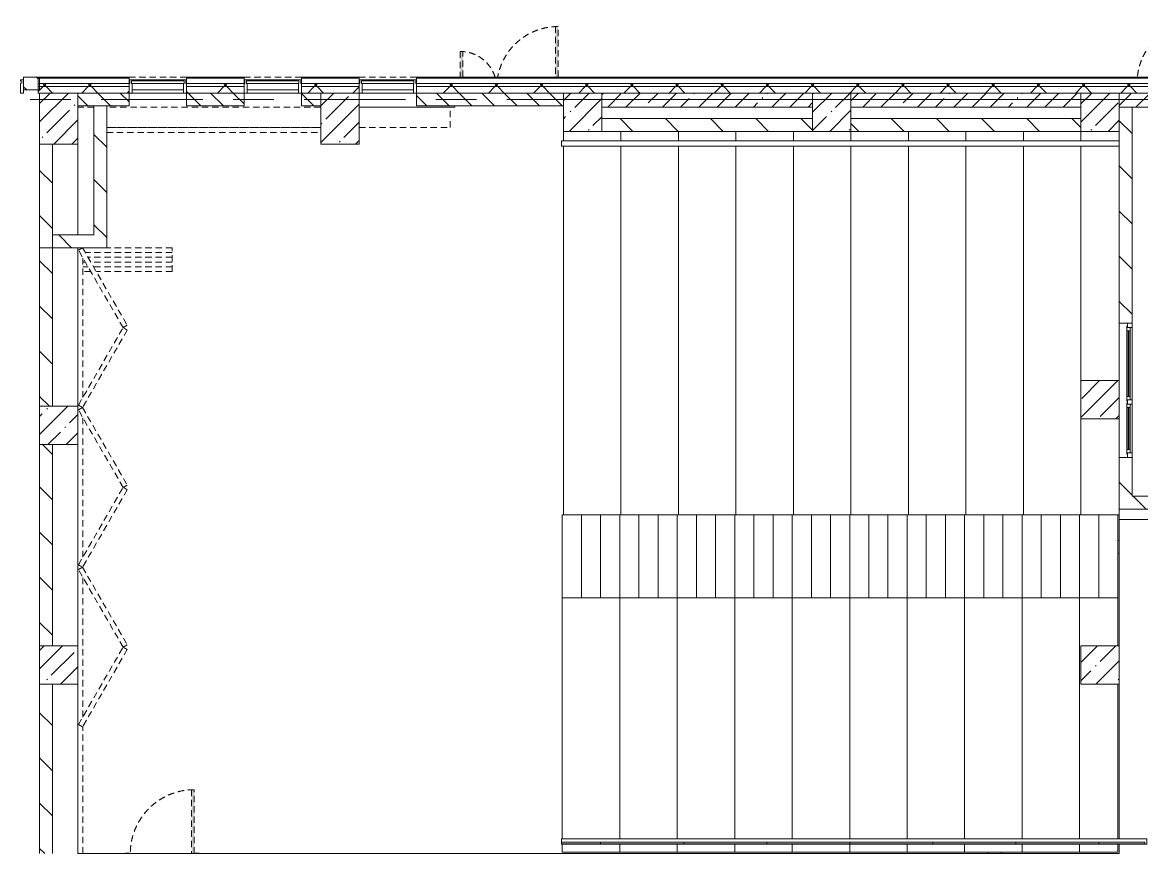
# Model space of a CAD drawing. Header units: millimetres. Extents: x 35092 to 251863, y -8553 to 29549.
# Drawn here: x 138293 to 155813, y 15200 to 28205 of the extents above; entities that cross this region are included whole.
import ezdxf

# ---------------------------------------------------------------- set-up
doc = ezdxf.new("R2010")
doc.units = ezdxf.units.MM
doc.linetypes.add('200_ШТРИХ__ш1_п0_6_', pattern=[160, 100, -60])
doc.linetypes.add('Осевая', pattern=[3175, 635, -476.25, 1587.5, -476.25])
for name, color, linetype, lineweight in [('A-DETL-MBND-1', 7, '200_ШТРИХ__ш1_п0_6_', 9), ('A-GLAZ-2', 7, 'Continuous', 5), ('A-GLAZ-CURT-2', 7, 'Continuous', 5), ('A-GLAZ-CWMG-2', 7, 'Continuous', 5), ('A-WALL', 7, 'Continuous', 9), ('A-WALL-2', 7, 'Continuous', 5), ('I-WALL-3', 7, 'Continuous', 5), ('S-COLS-1', 7, 'Continuous', 5), ('S-STRS-3', 7, 'Continuous', 5), ('Оси', 7, 'Continuous', 9), ('Оси-2', 7, 'Осевая', 9)]:
    doc.layers.add(name, color=color, linetype=linetype, lineweight=lineweight)
doc.layers.add('A-FLOR-1', color=7, linetype='Continuous', lineweight=5, true_color=0xaaaaaa)
doc.layers.add('A-WALL-PATT-1', color=7, linetype='Continuous', lineweight=5, true_color=0x787878)
pattern_1 = [(45, (124853, 0), (-353.5534, 353.5534), []), (135, (124853, 0), (-353.5534, -353.5534), [])]
pattern_2 = [(135, (124852.98, 0), (-176.7767, -176.7767), [])]
pattern_3 = [(135, (124853, 0), (-353.5534, -353.5534), [])]

# ---------------------------------------------------------------- blocks, each defined once
blk = doc.blocks.new('BSC_Колонна _Прямоугольная - 600х800-24078684-2_2_2_птичка')
at = {"layer": 'S-COLS-1'}
h = blk.add_hatch(dxfattribs=at)
h.set_pattern_fill('FP_90', color=256, style=0, pattern_type=2)
h.set_pattern_definition([(45, (-14010, -26700), (-285.123, 285.123), []), (45, (-13724.88, -26700), (-285.123, 285.123), [504.031, -100.806, 16.764, -84.042])])
h.paths.add_polyline_path([(-300, -400), (300, -400), (300, 400), (-300, 400), (-300, -400)])
for p, q in [((300, 400), (-300, 400)), ((-300, 400), (-300, -400)), ((300, -400), (300, 400)), ((-300, -400), (300, -400))]:
    blk.add_line(p, q, dxfattribs=at)
blk = doc.blocks.new('BSC_Колонна _Прямоугольная - 600х600-23295697-2_2_2_птичка')
at = {"layer": 'S-COLS-1'}
h = blk.add_hatch(dxfattribs=at)
h.set_pattern_fill('FP_93', color=256, style=0, pattern_type=2)
h.set_pattern_definition([(45, (-14010, -18150), (-285.123, 285.123), []), (45, (-13724.88, -18150), (-285.123, 285.123), [504.031, -100.806, 16.764, -84.042])])
h.paths.add_polyline_path([(-300, -300), (300, -300), (300, 300), (-300, 300), (-300, -300)])
for p, q in [((300, 300), (-300, 300)), ((-300, 300), (-300, -300)), ((300, -300), (300, 300)), ((-300, -300), (300, -300))]:
    blk.add_line(p, q, dxfattribs=at)
blk = doc.blocks.new('BSC_Колонна _Прямоугольная - 600х600-V252-2_2_2_птичка')
at = {"layer": 'S-COLS-1'}
h = blk.add_hatch(dxfattribs=at)
h.set_pattern_fill('FP_94', color=256, style=0, pattern_type=2)
h.set_pattern_definition([(45, (-14010, -21900), (-285.123, 285.123), []), (45, (-13724.88, -21900), (-285.123, 285.123), [504.031, -100.806, 16.764, -84.042])])
h.paths.add_polyline_path([(-105, -300), (300, -300), (300, 300), (-300, 300), (-300, -300)])
for p, q in [((300, 300), (-300, 300)), ((-300, 300), (-300, -300)), ((300, -300), (300, 300)), ((-300, -300), (300, -300))]:
    blk.add_line(p, q, dxfattribs=at)
blk = doc.blocks.new('BSC_Колонна _Прямоугольная - 600х600-V254-2_2_2_птичка')
at = {"layer": 'S-COLS-1'}
h = blk.add_hatch(dxfattribs=at)
h.set_pattern_fill('FP_96', color=256, style=0, pattern_type=2)
h.set_pattern_definition([(45, (-26110, -26800), (-285.123, 285.123), []), (45, (-25824.88, -26800), (-285.123, 285.123), [504.031, -100.806, 16.764, -84.042])])
h.paths.add_polyline_path([(300, -300), (300, 300), (-300, 300), (-300, -300)])
for p, q in [((300, 300), (-300, 300)), ((-300, 300), (-300, -300)), ((300, -300), (300, 300)), ((-300, -300), (300, -300))]:
    blk.add_line(p, q, dxfattribs=at)
blk = doc.blocks.new('Прямоугольный импост - Импост структурный с накладкой - 190мм-22856075-2_2_2_птичка')
at = {"layer": 'A-GLAZ-CWMG-2'}
for p, q in [((0, 190), (-50, 190)), ((-50, 190), (-50, 40)), ((0, 40), (0, 190)), ((-50, 40), (-40, 40)), ((-40, 0), (-50, 0)), ((-50, 0), (-50, -17)), ((-40, 40), (-40, 0)), ((-10, 0), (-10, 40)), ((-10, 40), (0, 40)), ((0, 0), (-10, 0)), ((0, -17), (0, 0)), ((-50, -17), (0, -17))]:
    blk.add_line(p, q, dxfattribs=at)
blk = doc.blocks.new('Прямоугольный импост - Импост структурный с накладкой - 190мм-V257-2_2_2_птичка')
at = {"layer": 'A-GLAZ-CWMG-2'}
for p, q in [((0, 190), (-50, 190)), ((-50, 190), (-50, 40)), ((0, 40), (0, 188)), ((-50, 40), (-40, 40)), ((-40, 0), (-50, 0)), ((-50, 0), (-50, -17)), ((-40, 40), (-40, 0)), ((-10, 0), (-10, 40)), ((-10, 40), (0, 40)), ((0, 0), (-10, 0)), ((0, -17), (0, 0)), ((-50, -17), (0, -17))]:
    blk.add_line(p, q, dxfattribs=at)
blk = doc.blocks.new('Прямоугольный импост - Импост структурный с накладкой - 190мм-22856073-2_2_2_птичка')
at = {"layer": 'A-GLAZ-CWMG-2'}
for p, q in [((-50, 40), (-50, 190)), ((-50, 190), (0, 190)), ((0, 190), (0, 40)), ((-40, 40), (-50, 40)), ((-50, -17), (-50, 0)), ((-50, 0), (-40, 0)), ((-40, 0), (-40, 40)), ((-10, 40), (-10, 0)), ((0, 40), (-10, 40)), ((-10, 0), (0, 0)), ((0, 0), (0, -17)), ((0, -17), (-50, -17))]:
    blk.add_line(p, q, dxfattribs=at)
blk = doc.blocks.new('Системная панель - Стекло - 40мм-V268-2_2_2_птичка')
at = {"layer": 'A-GLAZ-CURT-2'}
h = blk.add_hatch(dxfattribs=at)
h.set_pattern_fill('FP_110', color=256, style=0, pattern_type=2)
h.set_pattern_definition([(45, (-17860.3, -26790), (-1414.21, 1414.21), [1000, -3000]), (45, (-18860.3, -27290), (-1414.21, 1414.21), [3000, -1000]), (45, (-16860.3, -27790), (-1414.21, 1414.21), [1000, -3000])])
h.paths.add_polyline_path([(410, -40), (410, 0), (-410, 0), (-410, -40), (400, -40)])
for p, q in [((410, 0), (-410, 0)), ((-410, 0), (-410, -40)), ((-410, -40), (410, -40)), ((410, -40), (410, 0))]:
    blk.add_line(p, q, dxfattribs=at)
blk = doc.blocks.new('Системная панель - Стекло - 40мм-V269-2_2_2_птичка')
at = {"layer": 'A-GLAZ-CURT-2'}
for p, q in [((410, 0), (-410, 0)), ((-410, 0), (-410, -40)), ((-410, -40), (410, -40)), ((410, -40), (410, 0))]:
    blk.add_line(p, q, dxfattribs=at)
blk = doc.blocks.new('BSC_Колонна _Прямоугольная - 600х600-V278-2_2_2_птичка')
at = {"layer": 'S-COLS-1'}
h = blk.add_hatch(dxfattribs=at)
h.set_pattern_fill('FP_112', color=256, style=0, pattern_type=2)
h.set_pattern_definition([(45, (-30310, -26800), (-285.123, 285.123), []), (45, (-30024.88, -26800), (-285.123, 285.123), [504.031, -100.806, 16.764, -84.042])])
h.paths.add_polyline_path([(300, -300), (300, 300), (-300, 300), (-300, -300)])
for p, q in [((300, 300), (-300, 300)), ((-300, 300), (-300, -300)), ((300, -300), (300, 300)), ((-300, -300), (300, -300))]:
    blk.add_line(p, q, dxfattribs=at)
blk = doc.blocks.new('Прямоугольный импост - Импост структурный с накладкой - 160мм Темный-33186089-2_2_2_птичка')
at = {"layer": 'A-GLAZ-CWMG-2'}
for p, q in [((16960, 27307), (17760, 27307)), ((16960, 27150), (17760, 27150))]:
    blk.add_line(p, q, dxfattribs=at)
blk = doc.blocks.new('110_Дверь_СКБ_1Ст_Внутренняя1 - Д-13 1100x2100h_кладовая-33288301-2_2_2_птичка')
at = {"layer": 'A-DETL-MBND-1'}
for points in [[(512, 113), (512, 1110), (472, 1110), (472, 113)], [(-498, 113), (-498, 118), (-536, 113)], [(592, 113), (592, 118), (522, 113)]]:
    blk.add_hatch(color=256, dxfattribs=at).paths.add_polyline_path(points)
for p, q in [((472, 1110), (472, 113)), ((512, 1110), (472, 1110)), ((512, 113), (512, 1110)), ((-498, 118), (-568, 118)), ((592, 118), (522, 118))]:
    blk.add_line(p, q, dxfattribs=at)
blk.add_arc((512, 110), 1000, 90, 179.8021, dxfattribs=at)
blk = doc.blocks.new('DOR__перегородка__Прямоугольная - ТП-2_ Вн_ДПГ_9480х4200h_2-23998078-2_2_2_птичка')
at = {"layer": 'A-DETL-MBND-1'}
for p, q in [((3, -75), (1987, -75)), ((1982, -72), (2019, -7)), ((3194, -772), (1982, -72)), ((2019, -7), (3231, -707)), ((2137, -75), (4324, -75)), ((3230, -707), (4443, -7)), ((4480, -72), (3268, -772)), ((4443, -7), (4480, -72)), ((4474, -75), (4487, -75)), ((4481, -72), (4518, -7)), ((5693, -772), (4481, -72)), ((4518, -7), (5731, -707)), ((4637, -75), (6824, -75)), ((5730, -707), (6942, -7)), ((6980, -72), (5767, -772)), ((6942, -7), (6980, -72)), ((6974, -75), (6985, -75)), ((6979, -72), (7017, -7)), ((8192, -772), (6979, -72)), ((7017, -7), (8229, -707)), ((7135, -75), (9323, -75)), ((8229, -707), (9441, -7)), ((9479, -72), (8267, -772)), ((9105, -201), (9105, -75)), ((9180, -158), (9180, -75)), ((9255, -114), (9255, -75)), ((9330, -1474), (9330, -158)), ((9405, -1474), (9405, -114)), ((9441, -7), (9479, -72)), ((9473, -75), (9480, -75)), ((9105, -1474), (9105, -288)), ((9180, -1474), (9180, -244)), ((9255, -1474), (9255, -201)), ((9480, -1474), (9480, -450)), ((3231, -707), (3194, -772)), ((3268, -772), (3230, -707)), ((5731, -707), (5693, -772)), ((5767, -772), (5730, -707)), ((8229, -707), (8192, -772)), ((8267, -772), (8229, -707)), ((9105, -1474), (9480, -1474))]:
    blk.add_line(p, q, dxfattribs=at)
blk = doc.blocks.new('Прямоугольный импост - Импост структурный с накладкой - 190мм-V288-2_2_2_птичка')
at = {"layer": 'A-GLAZ-CWMG-2'}
for p, q in [((-50, 40), (-50, 190)), ((-50, 190), (0, 190)), ((0, 190), (0, 40)), ((-40, 40), (-50, 40)), ((-50, -17), (-50, 0)), ((-50, 0), (-40, 0)), ((-40, 0), (-40, 40)), ((-10, 40), (-10, 0)), ((0, 40), (-10, 40)), ((-10, 0), (0, 0)), ((0, 0), (0, -17)), ((0, -17), (-50, -17))]:
    blk.add_line(p, q, dxfattribs=at)
blk = doc.blocks.new('BSC_Колонна _Прямоугольная - 600х600-V301-2_2_2_птичка')
at = {"layer": 'S-COLS-1'}
h = blk.add_hatch(dxfattribs=at)
h.set_pattern_fill('FP_124', color=256, style=0, pattern_type=2)
h.set_pattern_definition([(45, (-22210, -26800), (-285.123, 285.123), []), (45, (-21924.88, -26800), (-285.123, 285.123), [504.031, -100.806, 16.764, -84.042])])
h.paths.add_polyline_path([(300, -300), (300, 300), (-300, 300), (-300, -300)])
for p, q in [((300, 300), (-300, 300)), ((-300, 300), (-300, -300)), ((300, -300), (300, 300)), ((-300, -300), (300, -300))]:
    blk.add_line(p, q, dxfattribs=at)
blk = doc.blocks.new('Перекрытия 3 - Перекрытия 4-20977624-2_2_2_птичка')
at = {"layer": 'S-STRS-3'}
for p, q in [((21910, 26500), (21910, 26351)), ((22810, 26351), (22810, 26500)), ((23710, 26351), (23710, 26500)), ((24610, 26351), (24610, 26500)), ((25510, 26351), (25510, 26500)), ((26410, 26351), (26410, 26500)), ((27310, 26351), (27310, 26500)), ((28210, 26351), (28210, 26500)), ((29110, 26351), (29110, 26500)), ((30010, 26351), (30010, 26500)), ((21910, 26270), (21910, 20500)), ((22810, 20500), (22810, 26270)), ((23710, 20500), (23710, 26270)), ((24610, 20500), (24610, 26270)), ((25510, 20500), (25510, 26270)), ((26410, 20500), (26410, 26270)), ((27310, 20500), (27310, 26270)), ((28210, 20500), (28210, 26270)), ((29110, 20500), (29110, 26270)), ((30010, 22600), (30010, 26270)), ((30010, 20500), (30010, 22000)), ((22490, 20500), (21910, 20500)), ((23390, 20500), (22810, 20500)), ((24290, 20500), (23710, 20500)), ((25190, 20500), (24610, 20500)), ((26090, 20500), (25510, 20500)), ((26990, 20500), (26410, 20500)), ((27890, 20500), (27310, 20500)), ((28790, 20500), (28210, 20500)), ((29690, 20500), (29110, 20500)), ((30610, 20500), (30010, 20500))]:
    blk.add_line(p, q, dxfattribs=at)
blk = doc.blocks.new('110_Дверь_СКБ_1Ст_Наружная - ДН-2д_л__ Дверь из подвала ЛК _900 мм в свету_ 3300 фрамуга метал-22954314-2_2_2_птичка')
at = {"layer": 'A-DETL-MBND-1'}
blk.add_hatch(color=256, dxfattribs=at).paths.add_polyline_path([(489.5, 115), (489.5, 970), (449.5, 970), (449.5, 115)])
for p, q in [((489.5, 970), (449.5, 970)), ((449.5, 970), (449.5, 115)), ((489.5, 115), (489.5, 970))]:
    blk.add_line(p, q, dxfattribs=at)
blk.add_arc((489.5, 30), 940, 90, 174.73278, dxfattribs=at)
blk = doc.blocks.new('120_Окно_СКБ_2Ст - 120_Окно_СКБ_2Ст 2100х1800 _мал створка справа_-24235684-2_2_2_птичка')
at = {"layer": 'A-GLAZ-2'}
for p, q in [((-1050, 30), (-1050, 100)), ((-1050, 100), (-980, 100)), ((1050, 100), (-1050, 100)), ((-980, 30), (-1050, 30)), ((-1050, 30), (-1000, 30)), ((-980, 30), (-1000, 30)), ((-1000, 30), (-1000, 20)), ((-1000, 20), (170, 20)), ((170, 20), (-1000, 20)), ((-980, 100), (-980, 30)), ((150, 70), (-980, 70)), ((-980, 70), (-980, 30)), ((-930, 20), (-930, 70)), ((-930, 50), (100, 50)), ((100, 40), (-930, 40)), ((100, 20), (100, 70)), ((150, 30), (150, 100)), ((150, 100), (220, 100)), ((150, 30), (150, 70)), ((220, 30), (150, 30)), ((170, 30), (150, 30)), ((170, 30), (200, 30)), ((170, 20), (170, 30)), ((220, 30), (200, 30)), ((200, 30), (200, 20)), ((200, 20), (1000, 20)), ((1000, 20), (200, 20)), ((220, 100), (220, 30)), ((980, 70), (220, 70)), ((220, 70), (220, 30)), ((270, 20), (270, 70)), ((270, 50), (930, 50)), ((930, 40), (270, 40)), ((930, 20), (930, 70)), ((980, 30), (980, 100)), ((980, 100), (1050, 100)), ((980, 30), (980, 70)), ((1050, 30), (980, 30)), ((1000, 30), (980, 30)), ((1000, 30), (1050, 30)), ((1000, 20), (1000, 30)), ((1050, 100), (1050, 30))]:
    blk.add_line(p, q, dxfattribs=at)
blk = doc.blocks.new('BSC_Колонна _Прямоугольная - 600х800-V340-2_2_2_птичка')
at = {"layer": 'S-COLS-1'}
h = blk.add_hatch(dxfattribs=at)
h.set_pattern_fill('FP_154', color=256, style=0, pattern_type=2)
h.set_pattern_definition([(45, (-18410.26, -26700), (-285.123, 285.123), []), (45, (-18125.13, -26700), (-285.123, 285.123), [504.031, -100.806, 16.764, -84.042])])
h.paths.add_polyline_path([(300, -400), (300, 400), (-300, 400), (-300, -400)])
for p, q in [((300, 400), (-300, 400)), ((-300, 400), (-300, -400)), ((300, -400), (300, 400)), ((-300, -400), (300, -400))]:
    blk.add_line(p, q, dxfattribs=at)
blk = doc.blocks.new('110_Дверь_СКБ_2Ст_Наружная - ДН-1_л_ Двухстворчатая 1450 х3300 _h_ в свету с верхним остеклением-23567691-2_2_2_птичка')
at = {"layer": 'A-DETL-MBND-1'}
for points in [[(784.5, 125), (784.5, 915), (744.5, 915), (744.5, 125)], [(-705.5, 125), (-705.5, 525), (-745.5, 525), (-745.5, 125)]]:
    blk.add_hatch(color=256, dxfattribs=at).paths.add_polyline_path(points)
for p, q in [((784.5, 915), (744.5, 915)), ((744.5, 915), (744.5, 125)), ((784.5, 125), (784.5, 915)), ((-745.5, 525), (-745.5, 125)), ((-705.5, 525), (-745.5, 525)), ((-705.5, 125), (-705.5, 525))]:
    blk.add_line(p, q, dxfattribs=at)
for centre, radius, start, end in [((784.5, -45), 960, 90, 169.73704), ((-745.5, -45), 570, 17.53545, 90)]:
    blk.add_arc(centre, radius, start, end, dxfattribs=at)
blk = doc.blocks.new('Системная панель - Стекло - 40мм-V351-2_2_2_птичка')
at = {"layer": 'A-GLAZ-CURT-2'}
for p, q in [((410, 0), (-410, 0)), ((-410, 0), (-410, -40)), ((-410, -40), (410, -40)), ((410, -40), (410, 0))]:
    blk.add_line(p, q, dxfattribs=at)
blk = doc.blocks.new('Перекрытия 2 - Перекрытия 4-32990152-2_2_2_птичка')
at = {"layer": 'S-STRS-3'}
for p, q in [((21910, 19180), (22510, 19180)), ((21910, 19180), (21910, 15411)), ((22810, 19180), (23410, 19180)), ((22810, 15411), (22810, 19180)), ((23710, 19180), (24310, 19180)), ((23710, 15411), (23710, 19180)), ((24610, 19180), (25210, 19180)), ((24610, 15411), (24610, 19180)), ((25510, 19180), (26110, 19180)), ((25510, 15411), (25510, 19180)), ((26410, 19180), (27010, 19180)), ((26410, 15411), (26410, 19180)), ((27310, 19180), (27910, 19180)), ((27310, 15411), (27310, 19180)), ((28210, 19180), (28810, 19180)), ((28210, 15411), (28210, 19180)), ((29110, 19180), (29710, 19180)), ((29110, 15411), (29110, 19180)), ((30010, 19180), (30610, 19180)), ((30010, 15411), (30010, 19180)), ((30610, 18430), (30610, 19180)), ((30610, 15411), (30610, 17830)), ((21910, 15330), (21910, 15200)), ((22810, 15200), (22810, 15330)), ((23710, 15200), (23710, 15330)), ((24610, 15200), (24610, 15330)), ((25510, 15200), (25510, 15330)), ((26410, 15200), (26410, 15330)), ((27310, 15200), (27310, 15330)), ((28210, 15200), (28210, 15330)), ((29110, 15200), (29110, 15330)), ((30010, 15200), (30010, 15330)), ((30610, 15200), (30610, 15330)), ((22810, 15200), (21910, 15200)), ((23710, 15200), (22810, 15200)), ((24610, 15200), (23710, 15200)), ((25510, 15200), (24610, 15200)), ((26410, 15200), (25510, 15200)), ((27310, 15200), (26410, 15200)), ((28210, 15200), (27310, 15200)), ((29110, 15200), (28210, 15200)), ((30010, 15200), (29110, 15200)), ((30610, 15200), (30010, 15200))]:
    blk.add_line(p, q, dxfattribs=at)
blk = doc.blocks.new('Стены наклон_ амфитеатр - Стены наклон_ амфитеатр-32992696-2_2_2_птичка')
at = {"layer": 'A-WALL-PATT-1'}
h = blk.add_hatch(dxfattribs=at)
h.set_pattern_fill('FP_173', color=256, style=0, pattern_type=2)
h.set_pattern_definition([(0, (26444.5, 15393.4), (0, 246.1), []), (90, (26444.5, 15393.4), (-1300, 8e-14), [])])
h.paths.add_polyline_path([(21879, 15354), (31010, 15354), (31010, 15381), (21879, 15381)])
at = {"layer": 'A-WALL-2'}
for p, q in [((31041, 15431), (21879, 15431)), ((21879, 15431), (21879, 15381)), ((31041, 15350), (31041, 15431)), ((21879, 15381), (31010, 15381)), ((21879, 15354), (21879, 15381)), ((21879, 15350), (21879, 15354)), ((31010, 15354), (21879, 15354)), ((31010, 15350), (21879, 15350)), ((31010, 15381), (31010, 15350)), ((31010, 15350), (31041, 15350))]:
    blk.add_line(p, q, dxfattribs=at)
blk = doc.blocks.new('Стены наклон_ амфитеатр1 - Стены наклон_ амфитеатр-33007412-2_2_2_птичка')
at = {"layer": 'A-WALL-2'}
for p, q in [((21879, 26351), (21879, 26270)), ((30610, 26351), (21879, 26351)), ((30610, 26270), (30610, 26351)), ((21879, 26270), (30610, 26270))]:
    blk.add_line(p, q, dxfattribs=at)
blk = doc.blocks.new('Зашивка приборов отопления12 - Зашивка приборов отопления-33278990-2_2_2_птичка')
at = {"layer": 'A-DETL-MBND-1'}
for p, q in [((37640, 23400), (34290, 23400)), ((34290, 23079), (37640, 23079)), ((37640, 23079), (34290, 23079)), ((34290, 23004), (37640, 23004))]:
    blk.add_line(p, q, dxfattribs=at)
blk = doc.blocks.new('Зашивка приборов отопления13 - Зашивка приборов отопления-33279120-2_2_2_птичка')
at = {"layer": 'A-DETL-MBND-1'}
for p, q in [((20136, 26880), (18710, 26880)), ((20136, 26560), (20136, 26880)), ((18710, 26560), (20136, 26560))]:
    blk.add_line(p, q, dxfattribs=at)
blk = doc.blocks.new('BSC_Колонна _Прямоугольная - 600х600-V390-2_2_2_птичка')
at = {"layer": 'S-COLS-1'}
h = blk.add_hatch(dxfattribs=at)
h.set_pattern_fill('FP_174', color=256, style=0, pattern_type=2)
h.set_pattern_definition([(45, (-30310, -18150), (-285.123, 285.123), []), (45, (-30024.88, -18150), (-285.123, 285.123), [504.031, -100.806, 16.764, -84.042])])
h.paths.add_polyline_path([(300, -300), (300, 300), (-300, 300), (-300, -300), (280, -300)])
for p, q in [((300, 300), (-300, 300)), ((-300, 300), (-300, -300)), ((300, -300), (300, 300)), ((-300, -300), (300, -300))]:
    blk.add_line(p, q, dxfattribs=at)
blk = doc.blocks.new('BSC_Колонна _Прямоугольная - 600х600-V391-2_2_2_птичка')
at = {"layer": 'S-COLS-1'}
h = blk.add_hatch(dxfattribs=at)
h.set_pattern_fill('FP_175', color=256, style=0, pattern_type=2)
h.set_pattern_definition([(45, (-30310, -22300), (-285.123, 285.123), []), (45, (-30024.88, -22300), (-285.123, 285.123), [504.031, -100.806, 16.764, -84.042])])
h.paths.add_polyline_path([(300, -300), (300, 300), (-300, 300), (-300, -300)])
for p, q in [((300, 300), (-300, 300)), ((-300, 300), (-300, -300)), ((300, -300), (300, 300)), ((-300, -300), (300, -300))]:
    blk.add_line(p, q, dxfattribs=at)

msp = doc.modelspace()

# ---------------------------------------------------------------- hatches: boundary and pattern name
at = {"layer": 'A-WALL-2'}
h = msp.add_hatch(dxfattribs=at)
h.set_pattern_fill('FP_98', color=256, style=0, pattern_type=2)
h.set_pattern_definition(pattern_2)
h.paths.add_polyline_path([(138313.2, 27150), (138542, 27150), (138542, 27330), (138563, 27330), (138563, 27350), (138313.2, 27350), (138313.2, 27192)])
h.paths.add_polyline_path([(128913, 27150), (128963, 27150), (128963, 27350), (128913, 27350)])
h = msp.add_hatch(dxfattribs=at)
h.set_pattern_fill('FP_91', color=256, style=0, pattern_type=2)
h.set_pattern_definition(pattern_1)
h.paths.add_polyline_path([(144463.2, 27200), (158563, 27200), (158559.4, 27250), (144463.2, 27250)])
h.paths.add_polyline_path([(142663.2, 27200), (143563.2, 27200), (143563.2, 27250), (142663.2, 27250)])
h.paths.add_polyline_path([(139403.1, 27200), (139963.2, 27200), (139963.2, 27250), (138542, 27250), (138542, 27200), (139163, 27200)])
h.paths.add_polyline_path([(141763.2, 27200), (141763.2, 27250), (140863.2, 27250), (140863.2, 27200), (141403.2, 27200)])
h = msp.add_hatch(dxfattribs=at)
h.set_pattern_fill('FP_91', color=256, style=0, pattern_type=2)
h.set_pattern_definition(pattern_1)
h.paths.add_polyline_path([(143563.2, 27100), (143563.2, 27200), (142663.2, 27200), (142663.2, 27100), (142963.2, 27100)])
h.paths.add_polyline_path([(146454.4, 27100), (158463, 27100), (158463, 27200), (144463.2, 27200), (144463.2, 27100), (144624.3, 27100)])
h.paths.add_polyline_path([(139133.9, 27100), (139963.2, 27100), (139963.2, 27200), (138542, 27200), (138542, 27100), (138843, 27100)])
h.paths.add_polyline_path([(140863.2, 27100), (141763.2, 27100), (141763.2, 27200), (140863.2, 27200)])
h = msp.add_hatch(dxfattribs=at)
h.set_pattern_fill('FP_98', color=256, style=0, pattern_type=2)
h.set_pattern_definition(pattern_2)
h.paths.add_polyline_path([(146454.4, 26900), (146763, 26900), (146763, 27100), (144463.2, 27100), (144463.2, 26900)])
h.paths.add_polyline_path([(140863.2, 26900), (141763.2, 26900), (141763.2, 27100), (140863.2, 27100), (140863.2, 26930.5)])
h.paths.add_polyline_path([(139963.2, 26900), (139963.2, 27100), (139163, 27100), (139163.2, 26900), (139613, 26900)])
h.paths.add_polyline_path([(142663.2, 26900), (142963.2, 26900), (142963.2, 27100), (142663.2, 27100), (142663.2, 26946.4)])
at = {"layer": 'I-WALL-3'}
h = msp.add_hatch(dxfattribs=at)
h.set_pattern_fill('FP_99', color=256, style=0, pattern_type=2)
h.set_pattern_definition([(45, (124853, 0), (-285.123, 285.123), []), (45, (125138.1, 0), (-285.123, 285.123), [504.031, -100.806, 16.764, -84.042])])
h.paths.add_polyline_path([(147363, 26880), (150663, 26880), (150663, 27100), (147363, 27100)])
h.paths.add_polyline_path([(155652.6, 26880), (157863, 26880), (157863, 27100), (155463, 27100), (155463, 26880), (155493.1, 26880)])
h.paths.add_polyline_path([(151263, 26880), (154863, 26880), (154863, 27100), (151263, 27100), (151263, 26994.1)])
h = msp.add_hatch(dxfattribs=at)
h.set_pattern_fill('FP_100', color=256, style=0, pattern_type=2)
h.set_pattern_definition(pattern_3)
h.paths.add_polyline_path([(139413, 24680), (139613, 24680), (139613, 26900), (139413, 26900), (139413, 24880)])
h = msp.add_hatch(dxfattribs=at)
h.set_pattern_fill('FP_100', color=256, style=0, pattern_type=2)
h.set_pattern_definition(pattern_3)
h.paths.add_polyline_path([(155663, 20790), (155663, 21400), (155463, 21400), (155463, 20790)])
h.paths.add_polyline_path([(155663, 23500), (155663, 26880), (155463, 26880), (155463, 23500)])
h = msp.add_hatch(dxfattribs=at)
h.set_pattern_fill('FP_100', color=256, style=0, pattern_type=2)
h.set_pattern_definition(pattern_3)
h.paths.add_polyline_path([(147363, 26500), (150663, 26500), (150663, 26700), (147363, 26700)])
h = msp.add_hatch(dxfattribs=at)
h.set_pattern_fill('FP_100', color=256, style=0, pattern_type=2)
h.set_pattern_definition(pattern_3)
h.paths.add_polyline_path([(153063, 26500), (154863, 26500), (154863, 26700), (151263, 26700), (151263, 26500), (152163, 26500)])
h = msp.add_hatch(dxfattribs=at)
h.set_pattern_fill('FP_100', color=256, style=0, pattern_type=2)
h.set_pattern_definition(pattern_3)
h.paths.add_polyline_path([(138763.2, 15200), (138763.2, 17850), (138563.2, 17850), (138563.2, 15200)])
h.paths.add_polyline_path([(138563.2, 18450), (138763.2, 18450), (138758.2, 21600), (138563.2, 21600), (138563.2, 19845.6)])
h.paths.add_polyline_path([(138563.2, 22200), (138763.2, 22200), (138763.2, 26300), (138563.2, 26300), (138563.2, 24579.4)])
h = msp.add_hatch(dxfattribs=at)
h.set_pattern_fill('FP_100', color=256, style=0, pattern_type=2)
h.set_pattern_definition(pattern_3)
h.paths.add_polyline_path([(139163.2, 24680), (139413, 24680), (139413, 24880), (138763.2, 24880), (138763.2, 24680), (139163, 24680)])
h = msp.add_hatch(dxfattribs=at)
h.set_pattern_fill('FP_100', color=256, style=0, pattern_type=2)
h.set_pattern_definition(pattern_3)
h.paths.add_polyline_path([(157863, 20590), (158263, 20590), (158263, 20790), (155463, 20790), (155463, 20590), (157435.1, 20590)])

# ---------------------------------------------------------------- linework, layer by layer
at = {"layer": 'A-DETL-MBND-1'}
for p, q in [((139963.2, 27350), (140863.2, 27350)), ((141763.2, 27350), (142663.2, 27350)), ((143563.2, 27350), (144463.2, 27350)), ((140013.2, 27100), (140813.2, 27100)), ((140813.2, 27100), (140013.2, 27100)), ((141813.2, 27100), (142613.2, 27100)), ((142613.2, 27100), (141813.2, 27100)), ((143612.8, 27100), (144413.4, 27100)), ((144413.4, 27100), (143612.8, 27100)), ((139413, 26880), (139163, 26880)), ((142963.2, 26880), (139613, 26880)), ((145063, 26880), (143563.2, 26880)), ((145063, 26900), (145063, 26880)), ((155443, 20100), (155463, 20100)), ((155463, 19900), (155443, 19900)), ((153413, 15203), (153413, 15220)), ((153613, 15220), (153613, 15203))]:
    msp.add_line(p, q, dxfattribs=at)
at = {"layer": 'A-FLOR-1'}
for p, q in [((139163.2, 24880), (139163.2, 26500)), ((139163.2, 15200), (139163.2, 24680)), ((155463, 20590), (155463, 18450)), ((158113, 20429), (155463, 20429)), ((155463, 17850), (155463, 15430.8)), ((155463, 15350), (155463, 15200)), ((155463, 15203.4), (139163, 15203.4))]:
    msp.add_line(p, q, dxfattribs=at)
at = {"layer": 'A-WALL'}
for p, q in [((139963.2, 27330), (138542, 27330)), ((139963.2, 27250), (138542, 27250)), ((139963.2, 27200), (138542, 27200)), ((141763.2, 27330), (140863.2, 27330)), ((141763.2, 27250), (140863.2, 27250)), ((141763.2, 27200), (140863.2, 27200)), ((143563.2, 27330), (142663.2, 27330)), ((143563.2, 27250), (142663.2, 27250)), ((143563.2, 27200), (142663.2, 27200)), ((158693, 27330), (144463.2, 27330)), ((158613, 27250), (144463.2, 27250)), ((158563, 27200), (144463.2, 27200)), ((139963.2, 27100), (139163, 27100)), ((141763.2, 27100), (140863.2, 27100)), ((142963.2, 27100), (142663.2, 27100)), ((146763, 27100), (144463.2, 27100)), ((150663, 27100), (147363, 27100)), ((154863, 27100), (151263, 27100)), ((157863, 27100), (155463, 27100)), ((139613, 26900), (139413, 26900)), ((155663, 26880), (155463, 26880))]:
    msp.add_line(p, q, dxfattribs=at)
at = {"layer": 'A-WALL-2'}
for p, q in [((139963.2, 27350), (138313.2, 27350)), ((138313.2, 27350), (138313.2, 27150)), ((138542, 27350), (138542, 27100)), ((138563, 27150), (138563, 27350)), ((139963.2, 27100), (139963.2, 27350)), ((141763.2, 27350), (140863.2, 27350)), ((140863.2, 27350), (140863.2, 27100)), ((141763.2, 27100), (141763.2, 27350)), ((143563.2, 27350), (142663.2, 27350)), ((142663.2, 27350), (142663.2, 27100)), ((143563.2, 27100), (143563.2, 27350)), ((158713, 27350), (144463.2, 27350)), ((144463.2, 27350), (144463.2, 27100)), ((138313.2, 27150), (138563, 27150)), ((138542, 27100), (138563, 27100)), ((139163, 27100), (139963.2, 27100)), ((139963.2, 26900), (139963.2, 27100)), ((140863.2, 27100), (141763.2, 27100)), ((140863.2, 27100), (140863.2, 26900)), ((141763.2, 26900), (141763.2, 27100)), ((142663.2, 27100), (142963.2, 27100)), ((142663.2, 27100), (142663.2, 26900)), ((144463.2, 27100), (146763, 27100)), ((144463.2, 27100), (144463.2, 26900)), ((147363, 27100), (150663, 27100)), ((151263, 27100), (154863, 27100)), ((155463, 27100), (158463, 27100)), ((139163, 26900), (139413, 26900)), ((139613, 26900), (139963.2, 26900)), ((140863.2, 26900), (141763.2, 26900)), ((142663.2, 26900), (142963.2, 26900)), ((144463.2, 26900), (146763, 26900))]:
    msp.add_line(p, q, dxfattribs=at)
at = {"layer": 'I-WALL-3'}
for p, q in [((139413, 26900), (139413, 24880)), ((139613, 24680), (139613, 26900)), ((147363, 26880), (150663, 26880)), ((151263, 26880), (154863, 26880)), ((155663, 26880), (157863, 26880)), ((155663, 20790), (155663, 26880)), ((150663, 26700), (147363, 26700)), ((154863, 26700), (151263, 26700)), ((147363, 26500), (150663, 26500)), ((151263, 26500), (154863, 26500)), ((155463, 26500), (155463, 22600)), ((138563.2, 26300), (138563.2, 22200)), ((138763.2, 22200), (138763.2, 26300)), ((139413, 24880), (138763.2, 24880)), ((138563.2, 24680), (139613, 24680)), ((155463, 23500), (155663, 23500)), ((155463, 22000), (155463, 20590)), ((138563.2, 21600), (138563.2, 18450)), ((138763.2, 18450), (138763.2, 21600)), ((155663, 21400), (155463, 21400)), ((158263, 20790), (155663, 20790)), ((155463, 20590), (158263, 20590)), ((138563.2, 17850), (138563.2, 15200)), ((138763.2, 15200), (138763.2, 17850))]:
    msp.add_line(p, q, dxfattribs=at)
at = {"layer": 'S-STRS-3'}
for p, q in [((146743, 20500), (146743, 19200)), ((146743, 20500), (146763, 20500)), ((146743, 20500), (146743, 19200)), ((147043, 20500), (147043, 19200)), ((147043, 20500), (147043, 19200)), ((147343, 20500), (147643, 20500)), ((147343, 20500), (147343, 19200)), ((147343, 20500), (147343, 19200)), ((147643, 20500), (147663, 20500)), ((147643, 20500), (147643, 19200)), ((147643, 20500), (147643, 19200)), ((147943, 20500), (147943, 19200)), ((147943, 20500), (147943, 19200)), ((148243, 20500), (148543, 20500)), ((148243, 20500), (148243, 19200)), ((148243, 20500), (148243, 19200)), ((148543, 20500), (148563, 20500)), ((148543, 20500), (148543, 19200)), ((148543, 20500), (148543, 19200)), ((148843, 20500), (148843, 19200)), ((148843, 20500), (148843, 19200)), ((149143, 20500), (149443, 20500)), ((149143, 20500), (149143, 19200)), ((149143, 20500), (149143, 19200)), ((149443, 20500), (149463, 20500)), ((149443, 20500), (149443, 19200)), ((149443, 20500), (149443, 19200)), ((149743, 20500), (149743, 19200)), ((149743, 20500), (149743, 19200)), ((150043, 20500), (150343, 20500)), ((150043, 20500), (150043, 19200)), ((150043, 20500), (150043, 19200)), ((150343, 20500), (150363, 20500)), ((150343, 20500), (150343, 19200)), ((150343, 20500), (150343, 19200)), ((150643, 20500), (150643, 19200)), ((150643, 20500), (150643, 19200)), ((150943, 20500), (151243, 20500)), ((150943, 20500), (150943, 19200)), ((150943, 20500), (150943, 19200)), ((151243, 20500), (151263, 20500)), ((151243, 20500), (151243, 19200)), ((151243, 20500), (151243, 19200)), ((151543, 20500), (151543, 19200)), ((151543, 20500), (151543, 19200)), ((151843, 20500), (152143, 20500)), ((151843, 20500), (151843, 19200)), ((151843, 20500), (151843, 19200)), ((152143, 20500), (152163, 20500)), ((152143, 20500), (152143, 19200)), ((152143, 20500), (152143, 19200)), ((152443, 20500), (152443, 19200)), ((152443, 20500), (152443, 19200)), ((152743, 20500), (153043, 20500)), ((152743, 20500), (152743, 19200)), ((152743, 20500), (152743, 19200)), ((153043, 20500), (153063, 20500)), ((153043, 20500), (153043, 19200)), ((153043, 20500), (153043, 19200)), ((153343, 20500), (153343, 19200)), ((153343, 20500), (153343, 19200)), ((153643, 20500), (153943, 20500)), ((153643, 20500), (153643, 19200)), ((153643, 20500), (153643, 19200)), ((153943, 20500), (153963, 20500)), ((153943, 20500), (153943, 19200)), ((153943, 20500), (153943, 19200)), ((154243, 20500), (154243, 19200)), ((154243, 20500), (154243, 19200)), ((154543, 20500), (154843, 20500)), ((154543, 20500), (154543, 19200)), ((154543, 20500), (154543, 19200)), ((154843, 20500), (154863, 20500)), ((154843, 20500), (154843, 19200)), ((154843, 20500), (154843, 19200)), ((155143, 20500), (155143, 19200)), ((155143, 20500), (155143, 19200)), ((155443, 20500), (155443, 19200)), ((147343, 19200), (147643, 19200)), ((148243, 19200), (148543, 19200)), ((149143, 19200), (149443, 19200)), ((150043, 19200), (150343, 19200)), ((150943, 19200), (151243, 19200)), ((151843, 19200), (152143, 19200)), ((152743, 19200), (153043, 19200)), ((153643, 19200), (153943, 19200)), ((154543, 19200), (154843, 19200))]:
    msp.add_line(p, q, dxfattribs=at)
at = {"layer": 'Оси'}
msp.add_line((146213, 27000), (158713, 27000), dxfattribs=at)
at = {"layer": 'Оси-2'}
msp.add_line((135242, 27000), (146213, 27000), dxfattribs=at)

# ---------------------------------------------------------------- block references
at = {"layer": 'A-DETL-MBND-1'}
for name, p in [('110_Дверь_СКБ_2Ст_Наружная - ДН-1_л_ Двухстворчатая 1450 х3300 _h_ в свету с верхним остеклением-23567691-2_2_2_птичка', (145893.5, 27225)), ('110_Дверь_СКБ_1Ст_Наружная - ДН-2д_л__ Дверь из подвала ЛК _900 мм в свету_ 3300 фрамуга метал-22954314-2_2_2_птичка', (156193.5, 27235)), ('Зашивка приборов отопления12 - Зашивка приборов отопления-33278990-2_2_2_птичка', (105323.2, 3480)), ('Зашивка приборов отопления13 - Зашивка приборов отопления-33279120-2_2_2_птичка', (124853, 0)), ('110_Дверь_СКБ_1Ст_Внутренняя1 - Д-13 1100x2100h_кладовая-33288301-2_2_2_птичка', (140470.5, 15090))]:
    msp.add_blockref(name, p, dxfattribs=at)
at = {"layer": 'A-DETL-MBND-1', "rotation": 90.00000000000044}
msp.add_blockref('DOR__перегородка__Прямоугольная - ТП-2_ Вн_ДПГ_9480х4200h_2-23998078-2_2_2_птичка', (139163, 15200), dxfattribs=at)
at = {"layer": 'A-GLAZ-2', "rotation": 269.9999999999999}
msp.add_blockref('120_Окно_СКБ_2Ст - 120_Окно_СКБ_2Ст 2100х1800 _мал створка справа_-24235684-2_2_2_птичка', (155563, 22450), dxfattribs=at)
at = {"layer": 'A-GLAZ-CURT-2'}
for name, p in [('Системная панель - Стекло - 40мм-V351-2_2_2_птичка', (140413.2, 27290)), ('Системная панель - Стекло - 40мм-V268-2_2_2_птичка', (142213.2, 27290)), ('Системная панель - Стекло - 40мм-V269-2_2_2_птичка', (144013.2, 27288.3))]:
    msp.add_blockref(name, p, dxfattribs=at)
at = {"layer": 'A-GLAZ-CWMG-2', "extrusion": (0, 0, -1), "rotation": 180}
for name, p in [('Прямоугольный импост - Импост структурный с накладкой - 190мм-22856073-2_2_2_птичка', (-138313.2, 27290)), ('Прямоугольный импост - Импост структурный с накладкой - 190мм-V288-2_2_2_птичка', (-140863.2, 27290)), ('Прямоугольный импост - Импост структурный с накладкой - 190мм-V288-2_2_2_птичка', (-142663.2, 27290)), ('Прямоугольный импост - Импост структурный с накладкой - 190мм-22856073-2_2_2_птичка', (-144463.2, 27288.3))]:
    msp.add_blockref(name, p, dxfattribs=at)
at = {"layer": 'A-GLAZ-CWMG-2', "rotation": 180}
for name, p in [('Прямоугольный импост - Импост структурный с накладкой - 190мм-22856075-2_2_2_птичка', (139963.2, 27290)), ('Прямоугольный импост - Импост структурный с накладкой - 190мм-22856075-2_2_2_птичка', (141763.2, 27290)), ('Прямоугольный импост - Импост структурный с накладкой - 190мм-V257-2_2_2_птичка', (143563.2, 27288.3))]:
    msp.add_blockref(name, p, dxfattribs=at)
at = {"layer": 'A-GLAZ-CWMG-2'}
for p in [(123053, 0), (124853, 0), (126653, -1.7)]:
    msp.add_blockref('Прямоугольный импост - Импост структурный с накладкой - 160мм Темный-33186089-2_2_2_птичка', p, dxfattribs=at)
at = {"layer": 'A-WALL-2'}
for name in ['Стены наклон_ амфитеатр1 - Стены наклон_ амфитеатр-33007412-2_2_2_птичка', 'Стены наклон_ амфитеатр - Стены наклон_ амфитеатр-32992696-2_2_2_птичка']:
    msp.add_blockref(name, (124853, 0), dxfattribs=at)
at = {"layer": 'S-COLS-1'}
for name, p in [('BSC_Колонна _Прямоугольная - 600х800-24078684-2_2_2_птичка', (138863, 26700)), ('BSC_Колонна _Прямоугольная - 600х800-V340-2_2_2_птичка', (143263.2, 26700)), ('BSC_Колонна _Прямоугольная - 600х600-V301-2_2_2_птичка', (147063, 26800)), ('BSC_Колонна _Прямоугольная - 600х600-V254-2_2_2_птичка', (150963, 26800)), ('BSC_Колонна _Прямоугольная - 600х600-V278-2_2_2_птичка', (155163, 26800)), ('BSC_Колонна _Прямоугольная - 600х600-V391-2_2_2_птичка', (155163, 22300)), ('BSC_Колонна _Прямоугольная - 600х600-V252-2_2_2_птичка', (138863, 21900)), ('BSC_Колонна _Прямоугольная - 600х600-23295697-2_2_2_птичка', (138863, 18150)), ('BSC_Колонна _Прямоугольная - 600х600-V390-2_2_2_птичка', (155163, 18150))]:
    msp.add_blockref(name, p, dxfattribs=at)
at = {"layer": 'S-STRS-3'}
for name, p in [('Перекрытия 3 - Перекрытия 4-20977624-2_2_2_птичка', (124853, 0)), ('Перекрытия 2 - Перекрытия 4-32990152-2_2_2_птичка', (124833, 20))]:
    msp.add_blockref(name, p, dxfattribs=at)

doc.saveas('drawing.dxf')
